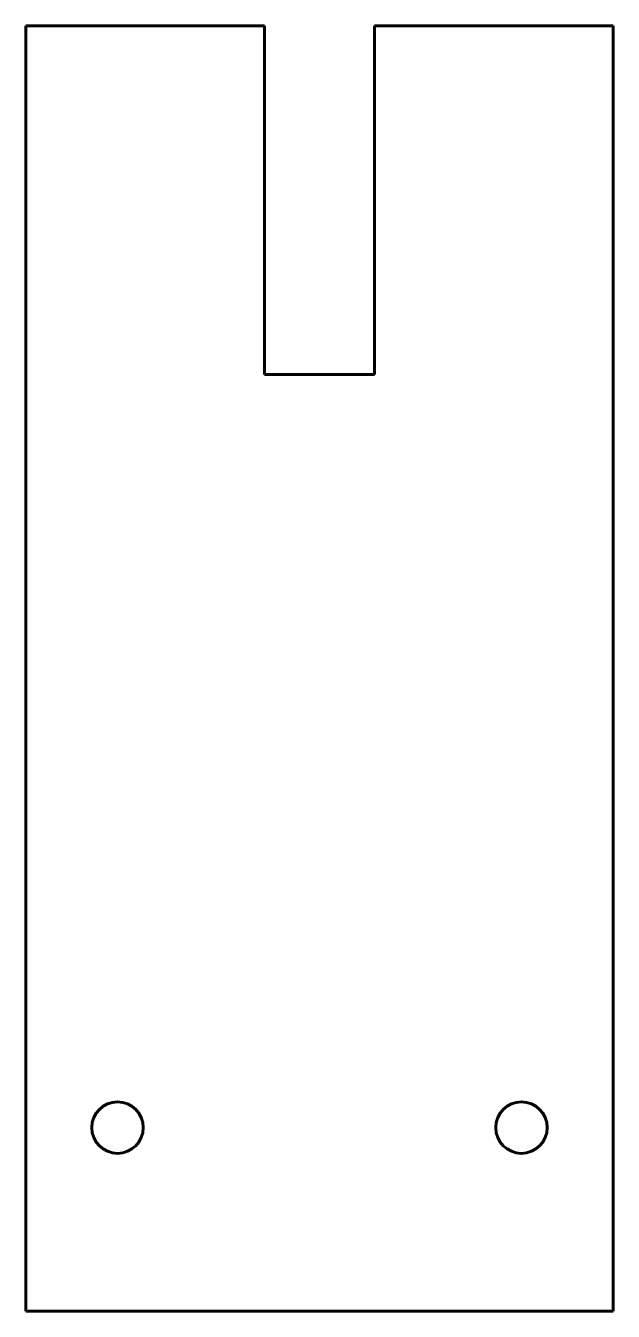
# Model space of a CAD drawing. Header units: millimetres. Extents: x 0 to 160, y 0 to 350.
import ezdxf

# ---------------------------------------------------------------- set-up
doc = ezdxf.new("R2010")
doc.units = ezdxf.units.MM
doc.linetypes.add('K5LT_BASIC', pattern=[0])

msp = doc.modelspace()

# ---------------------------------------------------------------- linework, layer by layer
at = {"color": 150, "linetype": 'K5LT_BASIC', "lineweight": 60, "true_color": 0x0080ff}
for p, q in [((0, 0), (0, 350)), ((0, 350), (65, 350)), ((65, 350), (65, 255)), ((95, 350), (160, 350)), ((95, 255), (95, 350)), ((160, 350), (160, 0)), ((65, 255), (95, 255)), ((160, 0), (0, 0))]:
    msp.add_line(p, q, dxfattribs=at)
for centre in [(25, 50), (135, 50)]:
    msp.add_circle(centre, 7, dxfattribs=at)

doc.saveas('drawing.dxf')
